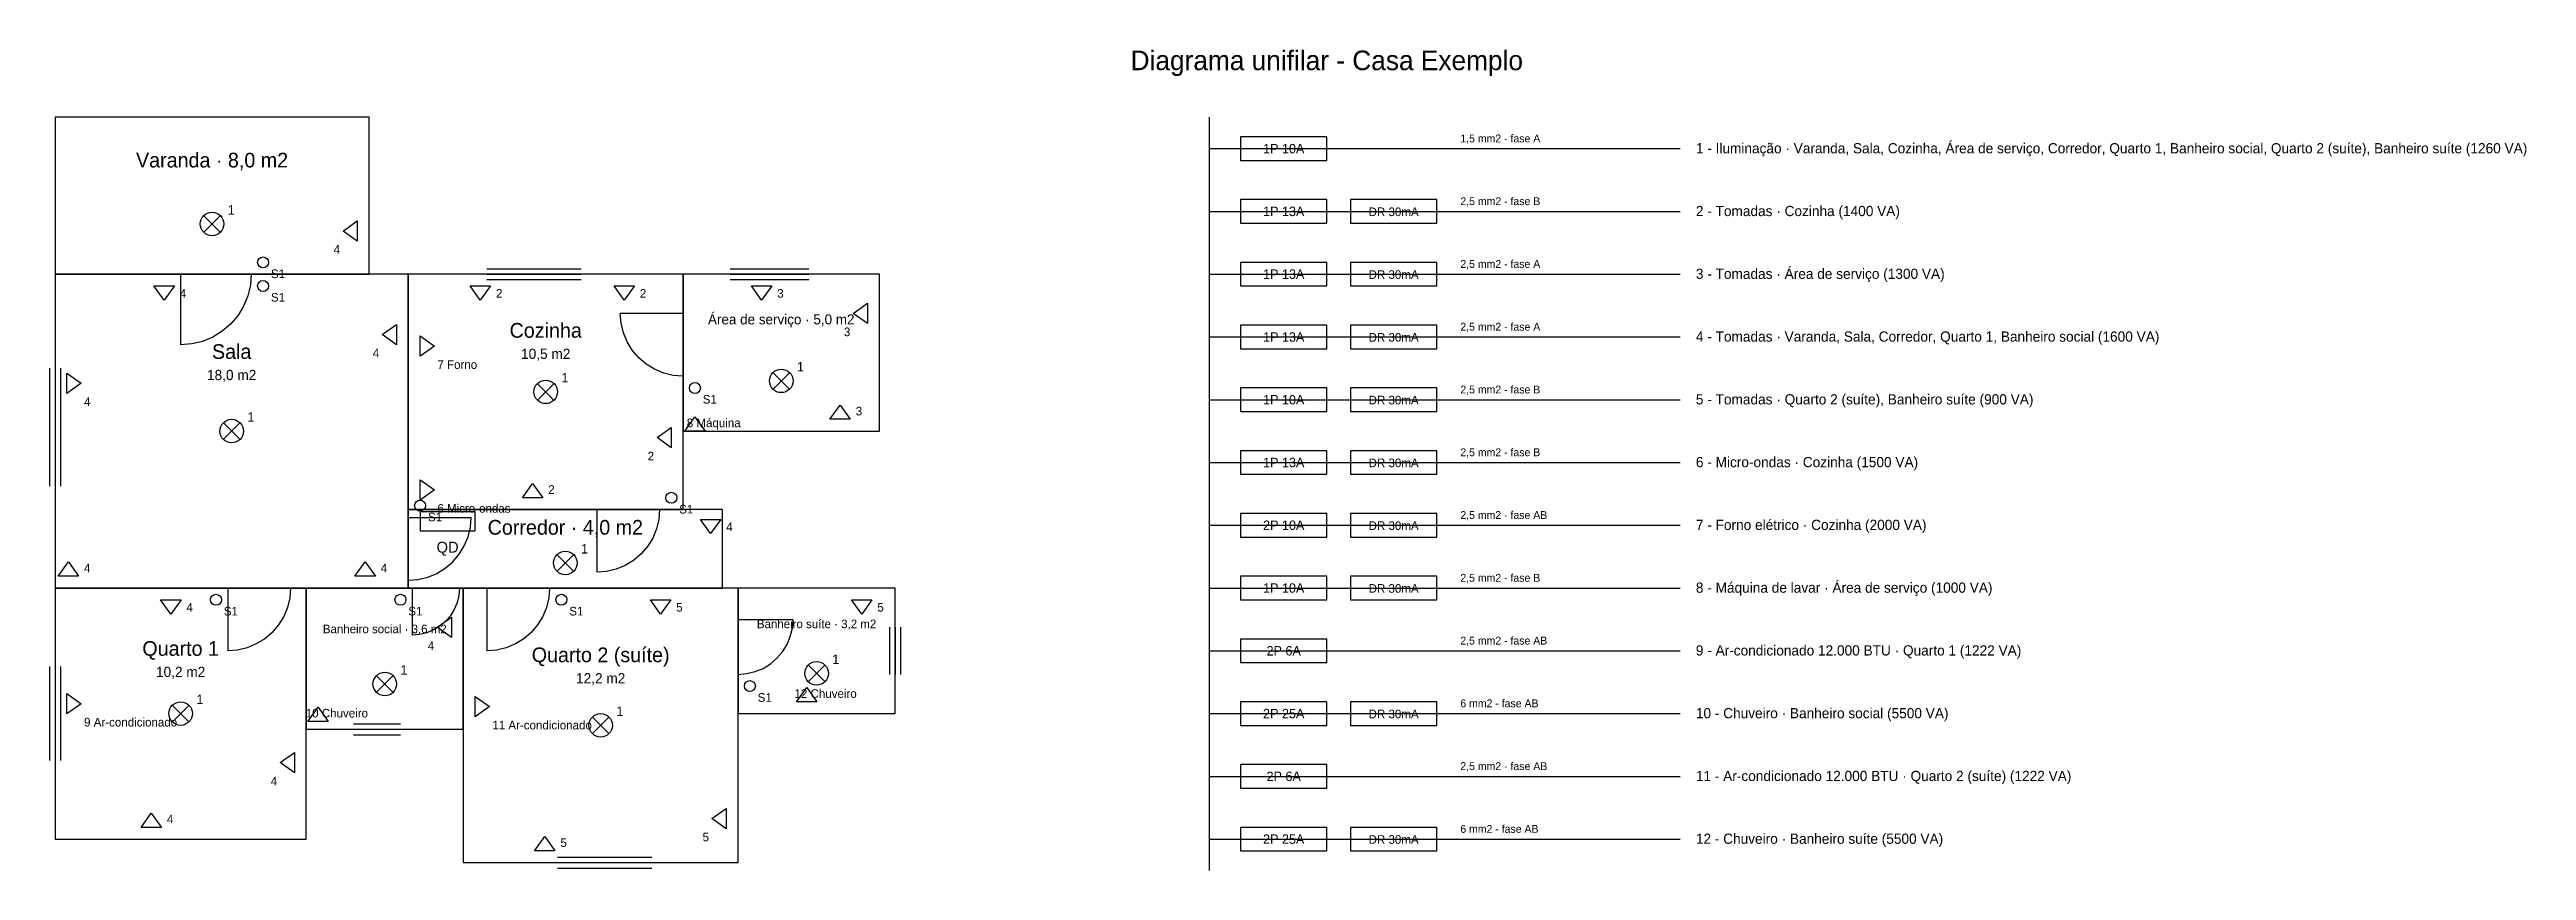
# Model space of a CAD drawing. Header units: metres. Extents: x -0.1 to 31.5, y -9.6 to 0.9.
import ezdxf
from ezdxf.enums import TextEntityAlignment as Align

# ---------------------------------------------------------------- set-up
doc = ezdxf.new("R2010")
doc.units = ezdxf.units.M
for name, color, linetype in [('ABERTURAS', 8, 'CONTINUOUS'), ('INTERRUPTORES', 3, 'CONTINUOUS'), ('LUZ', 1, 'CONTINUOUS'), ('PAREDES', 7, 'CONTINUOUS'), ('QUADRO', 6, 'CONTINUOUS'), ('TEXTOS', 7, 'CONTINUOUS'), ('TOMADAS', 5, 'CONTINUOUS'), ('UNIFILAR', 7, 'CONTINUOUS')]:
    doc.layers.add(name, color=color, linetype=linetype)

msp = doc.modelspace()

# ---------------------------------------------------------------- linework, layer by layer
at = {"layer": 'ABERTURAS'}
for p, q in [((1.6, -2), (1.6, -2.9)), ((2.4889, -2.1408), (2.456, -2.2781)), ((2.5, -2), (2.4889, -2.1408)), ((5.5, -1.93), (6.7, -1.93)), ((5.5, -2), (6.7, -2)), ((5.5, -2.07), (6.7, -2.07)), ((8.6, -1.93), (9.6, -1.93)), ((8.6, -2), (9.6, -2)), ((8.6, -2.07), (9.6, -2.07)), ((2.4019, -2.4086), (2.3281, -2.529)), ((2.456, -2.2781), (2.4019, -2.4086)), ((8, -2.5), (7.2, -2.5)), ((7.2098, -2.6251), (7.2, -2.5)), ((2.0086, -2.8019), (1.8781, -2.856)), ((2.129, -2.7281), (2.0086, -2.8019)), ((2.2364, -2.6364), (2.129, -2.7281)), ((2.3281, -2.529), (2.2364, -2.6364)), ((7.2392, -2.7472), (7.2098, -2.6251)), ((7.2872, -2.8632), (7.2392, -2.7472)), ((1.7408, -2.8889), (1.6, -2.9)), ((1.8781, -2.856), (1.7408, -2.8889)), ((7.3528, -2.9702), (7.2872, -2.8632)), ((7.4343, -3.0657), (7.3528, -2.9702)), ((7.5298, -3.1472), (7.4343, -3.0657)), ((7.6368, -3.2128), (7.5298, -3.1472)), ((-0.07, -3.2), (-0.07, -4.7)), ((0, -3.2), (0, -4.7)), ((0.07, -3.2), (0.07, -4.7)), ((7.7528, -3.2608), (7.6368, -3.2128)), ((7.8749, -3.2902), (7.7528, -3.2608)), ((8, -3.3), (7.8749, -3.2902)), ((6.9, -5), (6.9, -5.8)), ((7.7, -5), (7.6902, -5.1251)), ((4.5, -5.1), (5.3, -5.1)), ((5.2128, -5.4632), (5.2608, -5.3472)), ((5.2608, -5.3472), (5.2902, -5.2251)), ((5.2902, -5.2251), (5.3, -5.1)), ((7.6128, -5.3632), (7.5472, -5.4702)), ((7.6608, -5.2472), (7.6128, -5.3632)), ((7.6902, -5.1251), (7.6608, -5.2472)), ((4.9702, -5.7472), (5.0657, -5.6657)), ((5.0657, -5.6657), (5.1472, -5.5702)), ((5.1472, -5.5702), (5.2128, -5.4632)), ((7.3702, -5.6472), (7.2632, -5.7128)), ((7.4657, -5.5657), (7.3702, -5.6472)), ((7.5472, -5.4702), (7.4657, -5.5657)), ((4.5, -5.9), (4.6251, -5.8902)), ((4.6251, -5.8902), (4.7472, -5.8608)), ((4.7472, -5.8608), (4.8632, -5.8128)), ((4.8632, -5.8128), (4.9702, -5.7472)), ((7.0251, -5.7902), (6.9, -5.8)), ((7.1472, -5.7608), (7.0251, -5.7902)), ((7.2632, -5.7128), (7.1472, -5.7608)), ((2.2, -6), (2.2, -6.8)), ((2.9608, -6.2472), (2.9128, -6.3632)), ((2.9902, -6.1251), (2.9608, -6.2472)), ((3, -6), (2.9902, -6.1251)), ((4.55, -6), (4.55, -6.6)), ((5.0846, -6.2724), (5.0354, -6.3527)), ((5.1206, -6.1854), (5.0846, -6.2724)), ((5.1426, -6.0939), (5.1206, -6.1854)), ((5.15, -6), (5.1426, -6.0939)), ((5.5, -6), (5.5, -6.8)), ((6.2608, -6.2472), (6.2128, -6.3632)), ((6.2902, -6.1251), (6.2608, -6.2472)), ((6.3, -6), (6.2902, -6.1251)), ((2.7657, -6.5657), (2.6702, -6.6472)), ((2.8472, -6.4702), (2.7657, -6.5657)), ((2.9128, -6.3632), (2.8472, -6.4702)), ((4.6439, -6.5926), (4.55, -6.6)), ((4.7354, -6.5706), (4.6439, -6.5926)), ((4.8224, -6.5346), (4.7354, -6.5706)), ((4.9027, -6.4854), (4.8224, -6.5346)), ((4.9743, -6.4243), (4.9027, -6.4854)), ((5.0354, -6.3527), (4.9743, -6.4243)), ((6.0657, -6.5657), (5.9702, -6.6472)), ((6.1472, -6.4702), (6.0657, -6.5657)), ((6.2128, -6.3632), (6.1472, -6.4702)), ((8.7, -6.4), (9.4, -6.4)), ((9.3237, -6.7178), (9.3657, -6.6163)), ((9.3657, -6.6163), (9.3914, -6.5095)), ((9.3914, -6.5095), (9.4, -6.4)), ((10.63, -6.5), (10.63, -7.1)), ((10.7, -6.5), (10.7, -7.1)), ((10.77, -6.5), (10.77, -7.1)), ((2.3251, -6.7902), (2.2, -6.8)), ((2.4472, -6.7608), (2.3251, -6.7902)), ((2.5632, -6.7128), (2.4472, -6.7608)), ((2.6702, -6.6472), (2.5632, -6.7128)), ((5.6251, -6.7902), (5.5, -6.8)), ((5.7472, -6.7608), (5.6251, -6.7902)), ((5.8632, -6.7128), (5.7472, -6.7608)), ((5.9702, -6.6472), (5.8632, -6.7128)), ((9.1114, -6.9663), (9.195, -6.895)), ((9.195, -6.895), (9.2663, -6.8114)), ((9.2663, -6.8114), (9.3237, -6.7178)), ((-0.07, -7), (-0.07, -8.2)), ((0, -7), (0, -8.2)), ((0.07, -7), (0.07, -8.2)), ((8.7, -7.1), (8.8095, -7.0914)), ((8.8095, -7.0914), (8.9163, -7.0657)), ((8.9163, -7.0657), (9.0178, -7.0237)), ((9.0178, -7.0237), (9.1114, -6.9663)), ((3.8, -7.73), (4.4, -7.73)), ((3.8, -7.8), (4.4, -7.8)), ((3.8, -7.87), (4.4, -7.87)), ((6.4, -9.43), (7.6, -9.43)), ((6.4, -9.5), (7.6, -9.5)), ((6.4, -9.57), (7.6, -9.57))]:
    msp.add_line(p, q, dxfattribs=at)
at = {"layer": 'INTERRUPTORES'}
for centre in [(2.65, -1.85), (2.65, -2.15), (8.15, -3.45), (4.65, -4.95), (7.85, -4.85), (2.05, -6.15), (4.4, -6.15), (6.45, -6.15), (8.85, -7.25)]:
    msp.add_circle(centre, 0.07, dxfattribs=at)
at = {"layer": 'LUZ'}
for p, q in [((1.9, -1.46), (2.1, -1.26)), ((1.9, -1.26), (2.1, -1.46)), ((6.15, -3.6), (6.35, -3.4)), ((6.15, -3.4), (6.35, -3.6)), ((9.15, -3.46), (9.35, -3.26)), ((9.15, -3.26), (9.35, -3.46)), ((2.15, -4.1), (2.35, -3.9)), ((2.15, -3.9), (2.35, -4.1)), ((6.4, -5.78), (6.6, -5.58)), ((6.4, -5.58), (6.6, -5.78)), ((4.1, -7.324), (4.3, -7.124)), ((4.1, -7.124), (4.3, -7.324)), ((9.6, -7.188), (9.8, -6.988)), ((9.6, -6.988), (9.8, -7.188)), ((1.5, -7.7), (1.7, -7.5)), ((1.5, -7.5), (1.7, -7.7)), ((6.85, -7.85), (7.05, -7.65)), ((6.85, -7.65), (7.05, -7.85))]:
    msp.add_line(p, q, dxfattribs=at)
for centre in [(2, -1.36), (6.25, -3.5), (9.25, -3.36), (2.25, -4), (6.5, -5.68), (9.7, -7.088), (4.2, -7.224), (1.6, -7.6), (6.95, -7.75)]:
    msp.add_circle(centre, 0.15, dxfattribs=at)
at = {"layer": 'PAREDES'}
for p, q in [((4, 0), (0, 0)), ((0, 0), (0, -2)), ((4, -2), (4, 0)), ((0, -2), (4, -2)), ((4.5, -2), (0, -2)), ((0, -2), (0, -6)), ((4.5, -6), (4.5, -2)), ((8, -2), (4.5, -2)), ((4.5, -2), (4.5, -5)), ((8, -5), (8, -2)), ((10.5, -2), (8, -2)), ((8, -2), (8, -4)), ((10.5, -4), (10.5, -2)), ((8, -4), (10.5, -4)), ((4.5, -5), (8, -5)), ((8.5, -5), (4.5, -5)), ((4.5, -5), (4.5, -6)), ((8.5, -6), (8.5, -5)), ((0, -6), (4.5, -6)), ((3.2, -6), (0, -6)), ((0, -6), (0, -9.2)), ((3.2, -9.2), (3.2, -6)), ((5.2, -6), (3.2, -6)), ((3.2, -6), (3.2, -7.8)), ((4.5, -6), (8.5, -6)), ((5.2, -7.8), (5.2, -6)), ((8.7, -6), (5.2, -6)), ((5.2, -6), (5.2, -9.5)), ((8.7, -9.5), (8.7, -6)), ((10.7, -6), (8.7, -6)), ((8.7, -6), (8.7, -7.6)), ((10.7, -7.6), (10.7, -6)), ((3.2, -7.8), (5.2, -7.8)), ((8.7, -7.6), (10.7, -7.6)), ((0, -9.2), (3.2, -9.2)), ((5.2, -9.5), (8.7, -9.5))]:
    msp.add_line(p, q, dxfattribs=at)
at = {"layer": 'QUADRO'}
for p, q in [((5.35, -5.03), (4.65, -5.03)), ((4.65, -5.03), (4.65, -5.27)), ((5.35, -5.27), (5.35, -5.03)), ((4.65, -5.27), (5.35, -5.27))]:
    msp.add_line(p, q, dxfattribs=at)
at = {"layer": 'TOMADAS'}
for p, q in [((3.668, -1.45), (3.85, -1.32)), ((3.85, -1.58), (3.668, -1.45)), ((3.85, -1.32), (3.85, -1.58)), ((1.26, -2.15), (1.52, -2.15)), ((1.39, -2.332), (1.26, -2.15)), ((1.52, -2.15), (1.39, -2.332)), ((5.287, -2.15), (5.547, -2.15)), ((5.417, -2.332), (5.287, -2.15)), ((5.547, -2.15), (5.417, -2.332)), ((7.12, -2.15), (7.38, -2.15)), ((7.25, -2.332), (7.12, -2.15)), ((7.38, -2.15), (7.25, -2.332)), ((8.87, -2.15), (9.13, -2.15)), ((9, -2.332), (8.87, -2.15)), ((9.13, -2.15), (9, -2.332)), ((10.168, -2.5), (10.35, -2.37)), ((10.35, -2.63), (10.168, -2.5)), ((10.35, -2.37), (10.35, -2.63)), ((4.168, -2.77), (4.35, -2.64)), ((4.35, -2.9), (4.168, -2.77)), ((4.35, -2.64), (4.35, -2.9)), ((4.65, -3.047), (4.65, -2.787)), ((4.65, -2.787), (4.832, -2.917)), ((4.832, -2.917), (4.65, -3.047)), ((0.15, -3.52), (0.15, -3.26)), ((0.15, -3.26), (0.332, -3.39)), ((0.332, -3.39), (0.15, -3.52)), ((9.87, -3.85), (10, -3.668)), ((10, -3.668), (10.13, -3.85)), ((7.668, -4.083), (7.85, -3.953)), ((7.85, -4.213), (7.668, -4.083)), ((7.85, -3.953), (7.85, -4.213)), ((8.02, -4), (8.15, -3.818)), ((8.28, -4), (8.02, -4)), ((8.15, -3.818), (8.28, -4)), ((10.13, -3.85), (9.87, -3.85)), ((4.65, -4.88), (4.65, -4.62)), ((4.65, -4.62), (4.832, -4.75)), ((5.953, -4.85), (6.083, -4.668)), ((6.083, -4.668), (6.213, -4.85)), ((4.832, -4.75), (4.65, -4.88)), ((6.213, -4.85), (5.953, -4.85)), ((8.22, -5.125), (8.48, -5.125)), ((8.35, -5.307), (8.22, -5.125)), ((8.48, -5.125), (8.35, -5.307)), ((0.04, -5.85), (0.17, -5.668)), ((0.17, -5.668), (0.3, -5.85)), ((3.82, -5.85), (3.95, -5.668)), ((3.95, -5.668), (4.08, -5.85)), ((0.3, -5.85), (0.04, -5.85)), ((4.08, -5.85), (3.82, -5.85)), ((1.345, -6.15), (1.605, -6.15)), ((1.475, -6.332), (1.345, -6.15)), ((1.605, -6.15), (1.475, -6.332)), ((7.583, -6.15), (7.843, -6.15)), ((7.713, -6.332), (7.583, -6.15)), ((7.843, -6.15), (7.713, -6.332)), ((10.145, -6.15), (10.405, -6.15)), ((10.275, -6.332), (10.145, -6.15)), ((10.405, -6.15), (10.275, -6.332)), ((4.868, -6.5), (5.05, -6.37)), ((5.05, -6.63), (4.868, -6.5)), ((5.05, -6.37), (5.05, -6.63)), ((0.15, -7.605), (0.15, -7.345)), ((0.15, -7.345), (0.332, -7.475)), ((0.332, -7.475), (0.15, -7.605)), ((3.22, -7.7), (3.35, -7.518)), ((3.35, -7.518), (3.48, -7.7)), ((5.35, -7.642), (5.35, -7.382)), ((5.35, -7.382), (5.532, -7.512)), ((5.532, -7.512), (5.35, -7.642)), ((9.445, -7.45), (9.575, -7.268)), ((9.705, -7.45), (9.445, -7.45)), ((9.575, -7.268), (9.705, -7.45)), ((3.48, -7.7), (3.22, -7.7)), ((2.868, -8.225), (3.05, -8.095)), ((3.05, -8.095), (3.05, -8.355)), ((3.05, -8.355), (2.868, -8.225)), ((8.368, -8.938), (8.55, -8.808)), ((8.55, -8.808), (8.55, -9.068)), ((1.095, -9.05), (1.225, -8.868)), ((1.355, -9.05), (1.095, -9.05)), ((1.225, -8.868), (1.355, -9.05)), ((8.55, -9.068), (8.368, -8.938)), ((6.108, -9.35), (6.238, -9.168)), ((6.368, -9.35), (6.108, -9.35)), ((6.238, -9.168), (6.368, -9.35))]:
    msp.add_line(p, q, dxfattribs=at)
at = {"layer": 'UNIFILAR'}
for p, q in [((14.7, 0), (14.7, -9.6)), ((16.2, -0.25), (15.1, -0.25)), ((15.1, -0.25), (15.1, -0.55)), ((16.2, -0.55), (16.2, -0.25)), ((14.7, -0.4), (20.7, -0.4)), ((15.1, -0.55), (16.2, -0.55)), ((14.7, -1.2), (20.7, -1.2)), ((16.2, -1.05), (15.1, -1.05)), ((15.1, -1.05), (15.1, -1.35)), ((16.2, -1.35), (16.2, -1.05)), ((17.6, -1.05), (16.5, -1.05)), ((16.5, -1.05), (16.5, -1.35)), ((17.6, -1.35), (17.6, -1.05)), ((15.1, -1.35), (16.2, -1.35)), ((16.5, -1.35), (17.6, -1.35)), ((16.2, -1.85), (15.1, -1.85)), ((15.1, -1.85), (15.1, -2.15)), ((16.2, -2.15), (16.2, -1.85)), ((17.6, -1.85), (16.5, -1.85)), ((16.5, -1.85), (16.5, -2.15)), ((17.6, -2.15), (17.6, -1.85)), ((14.7, -2), (20.7, -2)), ((15.1, -2.15), (16.2, -2.15)), ((16.5, -2.15), (17.6, -2.15)), ((14.7, -2.8), (20.7, -2.8)), ((16.2, -2.65), (15.1, -2.65)), ((15.1, -2.65), (15.1, -2.95)), ((16.2, -2.95), (16.2, -2.65)), ((17.6, -2.65), (16.5, -2.65)), ((16.5, -2.65), (16.5, -2.95)), ((17.6, -2.95), (17.6, -2.65)), ((15.1, -2.95), (16.2, -2.95)), ((16.5, -2.95), (17.6, -2.95)), ((16.2, -3.45), (15.1, -3.45)), ((15.1, -3.45), (15.1, -3.75)), ((16.2, -3.75), (16.2, -3.45)), ((17.6, -3.45), (16.5, -3.45)), ((16.5, -3.45), (16.5, -3.75)), ((17.6, -3.75), (17.6, -3.45)), ((14.7, -3.6), (20.7, -3.6)), ((15.1, -3.75), (16.2, -3.75)), ((16.5, -3.75), (17.6, -3.75)), ((14.7, -4.4), (20.7, -4.4)), ((16.2, -4.25), (15.1, -4.25)), ((15.1, -4.25), (15.1, -4.55)), ((16.2, -4.55), (16.2, -4.25)), ((17.6, -4.25), (16.5, -4.25)), ((16.5, -4.25), (16.5, -4.55)), ((17.6, -4.55), (17.6, -4.25)), ((15.1, -4.55), (16.2, -4.55)), ((16.5, -4.55), (17.6, -4.55)), ((14.7, -5.2), (20.7, -5.2)), ((16.2, -5.05), (15.1, -5.05)), ((15.1, -5.05), (15.1, -5.35)), ((15.1, -5.35), (16.2, -5.35)), ((16.2, -5.35), (16.2, -5.05)), ((17.6, -5.05), (16.5, -5.05)), ((16.5, -5.05), (16.5, -5.35)), ((16.5, -5.35), (17.6, -5.35)), ((17.6, -5.35), (17.6, -5.05)), ((16.2, -5.85), (15.1, -5.85)), ((15.1, -5.85), (15.1, -6.15)), ((16.2, -6.15), (16.2, -5.85)), ((17.6, -5.85), (16.5, -5.85)), ((16.5, -5.85), (16.5, -6.15)), ((17.6, -6.15), (17.6, -5.85)), ((14.7, -6), (20.7, -6)), ((15.1, -6.15), (16.2, -6.15)), ((16.5, -6.15), (17.6, -6.15)), ((14.7, -6.8), (20.7, -6.8)), ((16.2, -6.65), (15.1, -6.65)), ((15.1, -6.65), (15.1, -6.95)), ((16.2, -6.95), (16.2, -6.65)), ((15.1, -6.95), (16.2, -6.95)), ((16.2, -7.45), (15.1, -7.45)), ((15.1, -7.45), (15.1, -7.75)), ((16.2, -7.75), (16.2, -7.45)), ((17.6, -7.45), (16.5, -7.45)), ((16.5, -7.45), (16.5, -7.75)), ((17.6, -7.75), (17.6, -7.45)), ((14.7, -7.6), (20.7, -7.6)), ((15.1, -7.75), (16.2, -7.75)), ((16.5, -7.75), (17.6, -7.75)), ((14.7, -8.4), (20.7, -8.4)), ((16.2, -8.25), (15.1, -8.25)), ((15.1, -8.25), (15.1, -8.55)), ((16.2, -8.55), (16.2, -8.25)), ((15.1, -8.55), (16.2, -8.55)), ((16.2, -9.05), (15.1, -9.05)), ((15.1, -9.05), (15.1, -9.35)), ((16.2, -9.35), (16.2, -9.05)), ((17.6, -9.05), (16.5, -9.05)), ((16.5, -9.05), (16.5, -9.35)), ((17.6, -9.35), (17.6, -9.05)), ((14.7, -9.2), (20.7, -9.2)), ((15.1, -9.35), (16.2, -9.35)), ((16.5, -9.35), (17.6, -9.35))]:
    msp.add_line(p, q, dxfattribs=at)

# ---------------------------------------------------------------- texts
at = {"layer": 'INTERRUPTORES'}
for p in [(2.75, -2.05), (2.75, -2.35), (8.25, -3.65), (4.75, -5.15), (7.95, -5.05), (2.15, -6.35), (4.5, -6.35), (6.55, -6.35), (8.95, -7.45)]:
    msp.add_text('S1', height=0.11, dxfattribs=at).set_placement(p)
at = {"layer": 'LUZ'}
for p in [(2.2, -1.24), (9.45, -3.24), (6.45, -3.38), (2.45, -3.88), (6.7, -5.56), (9.9, -6.968), (4.4, -7.104), (1.8, -7.48), (7.15, -7.63)]:
    msp.add_text('1', height=0.12, dxfattribs=at).set_placement(p)
at = {"layer": 'QUADRO'}
msp.add_text('QD', height=0.14, dxfattribs=at).set_placement((5, -5.55), align=Align.CENTER)
at = {"layer": 'TEXTOS'}
for s, height, p in [('Varanda · 8,0 m2', 0.1875, (2, -0.64)), ('Área de serviço · 5,0 m2', 0.1281, (9.25, -2.64)), ('Cozinha', 0.1875, (6.25, -2.81)), ('Sala', 0.1875, (2.25, -3.08)), ('10,5 m2', 0.13, (6.25, -3.08)), ('18,0 m2', 0.13, (2.25, -3.35)), ('Corredor · 4,0 m2', 0.1875, (6.5, -5.32)), ('Banheiro social · 3,6 m2', 0.1094, (4.2, -6.576)), ('Banheiro suíte · 3,2 m2', 0.1094, (9.7, -6.512)), ('Quarto 1', 0.1875, (1.6, -6.864)), ('Quarto 2 (suíte)', 0.1875, (6.95, -6.945)), ('10,2 m2', 0.13, (1.6, -7.134)), ('12,2 m2', 0.13, (6.95, -7.215))]:
    msp.add_text(s, height=height, dxfattribs=at).set_placement(p, align=Align.CENTER)
at = {"layer": 'TOMADAS'}
for s, p in [('4', (3.63, -1.74)), ('3', (10.13, -2.79)), ('4', (4.13, -3.06)), ('2', (7.63, -4.373)), ('4', (4.83, -6.79)), ('4', (2.83, -8.515)), ('5', (8.33, -9.228))]:
    msp.add_text(s, height=0.11, dxfattribs=at).set_placement(p, align=Align.RIGHT)
for s, p in [('4', (1.63, -2.3)), ('2', (5.657, -2.3)), ('2', (7.49, -2.3)), ('3', (9.24, -2.3)), ('3', (10.24, -3.8)), ('8 Máquina', (8.39, -3.95)), ('2', (6.323, -4.8)), ('4', (8.59, -5.275)), ('4', (0.41, -5.8)), ('4', (4.19, -5.8)), ('4', (1.715, -6.3)), ('5', (7.953, -6.3)), ('5', (10.515, -6.3)), ('10 Chuveiro', (3.59, -7.65)), ('12 Chuveiro', (9.815, -7.4)), ('4', (1.465, -9)), ('5', (6.478, -9.3))]:
    msp.add_text(s, height=0.11, dxfattribs=at).set_placement(p, align=Align.CENTER)
for s, p in [('7 Forno', (4.87, -3.207)), ('4', (0.37, -3.68)), ('6 Micro-ondas', (4.87, -5.04)), ('9 Ar-condicionado', (0.37, -7.765)), ('11 Ar-condicionado', (5.57, -7.802))]:
    msp.add_text(s, height=0.11, dxfattribs=at).set_placement(p)
at = {"layer": 'UNIFILAR'}
for s, height, p in [('Diagrama unifilar - Casa Exemplo', 0.25, (13.7, 0.6)), ('1,5 mm2 - fase A', 0.1, (17.9, -0.32)), ('1 - Iluminação · Varanda, Sala, Cozinha, Área de serviço, Corredor, Quarto 1, Banheiro social, Quarto 2 (suíte), Banheiro suíte (1260 VA)', 0.13, (20.9, -0.46)), ('2,5 mm2 - fase B', 0.1, (17.9, -1.12)), ('2 - Tomadas · Cozinha (1400 VA)', 0.13, (20.9, -1.26)), ('2,5 mm2 - fase A', 0.1, (17.9, -1.92)), ('3 - Tomadas · Área de serviço (1300 VA)', 0.13, (20.9, -2.06)), ('2,5 mm2 - fase A', 0.1, (17.9, -2.72)), ('4 - Tomadas · Varanda, Sala, Corredor, Quarto 1, Banheiro social (1600 VA)', 0.13, (20.9, -2.86)), ('2,5 mm2 - fase B', 0.1, (17.9, -3.52)), ('5 - Tomadas · Quarto 2 (suíte), Banheiro suíte (900 VA)', 0.13, (20.9, -3.66)), ('2,5 mm2 - fase B', 0.1, (17.9, -4.32)), ('6 - Micro-ondas · Cozinha (1500 VA)', 0.13, (20.9, -4.46)), ('2,5 mm2 - fase AB', 0.1, (17.9, -5.12)), ('7 - Forno elétrico · Cozinha (2000 VA)', 0.13, (20.9, -5.26)), ('2,5 mm2 - fase B', 0.1, (17.9, -5.92)), ('8 - Máquina de lavar · Área de serviço (1000 VA)', 0.13, (20.9, -6.06)), ('2,5 mm2 - fase AB', 0.1, (17.9, -6.72)), ('9 - Ar-condicionado 12.000 BTU · Quarto 1 (1222 VA)', 0.13, (20.9, -6.86)), ('6 mm2 - fase AB', 0.1, (17.9, -7.52)), ('10 - Chuveiro · Banheiro social (5500 VA)', 0.13, (20.9, -7.66)), ('2,5 mm2 - fase AB', 0.1, (17.9, -8.32)), ('11 - Ar-condicionado 12.000 BTU · Quarto 2 (suíte) (1222 VA)', 0.13, (20.9, -8.46)), ('6 mm2 - fase AB', 0.1, (17.9, -9.12)), ('12 - Chuveiro · Banheiro suíte (5500 VA)', 0.13, (20.9, -9.26))]:
    msp.add_text(s, height=height, dxfattribs=at).set_placement(p)
for s, height, p in [('1P 10A', 0.12, (15.65, -0.46)), ('1P 13A', 0.12, (15.65, -1.26)), ('DR 30mA', 0.11, (17.05, -1.26)), ('1P 13A', 0.12, (15.65, -2.06)), ('DR 30mA', 0.11, (17.05, -2.06)), ('1P 13A', 0.12, (15.65, -2.86)), ('DR 30mA', 0.11, (17.05, -2.86)), ('1P 10A', 0.12, (15.65, -3.66)), ('DR 30mA', 0.11, (17.05, -3.66)), ('1P 13A', 0.12, (15.65, -4.46)), ('DR 30mA', 0.11, (17.05, -4.46)), ('2P 10A', 0.12, (15.65, -5.26)), ('DR 30mA', 0.11, (17.05, -5.26)), ('1P 10A', 0.12, (15.65, -6.06)), ('DR 30mA', 0.11, (17.05, -6.06)), ('2P 6A', 0.12, (15.65, -6.86)), ('2P 25A', 0.12, (15.65, -7.66)), ('DR 30mA', 0.11, (17.05, -7.66)), ('2P 6A', 0.12, (15.65, -8.46)), ('2P 25A', 0.12, (15.65, -9.26)), ('DR 30mA', 0.11, (17.05, -9.26))]:
    msp.add_text(s, height=height, dxfattribs=at).set_placement(p, align=Align.CENTER)

doc.saveas('drawing.dxf')
